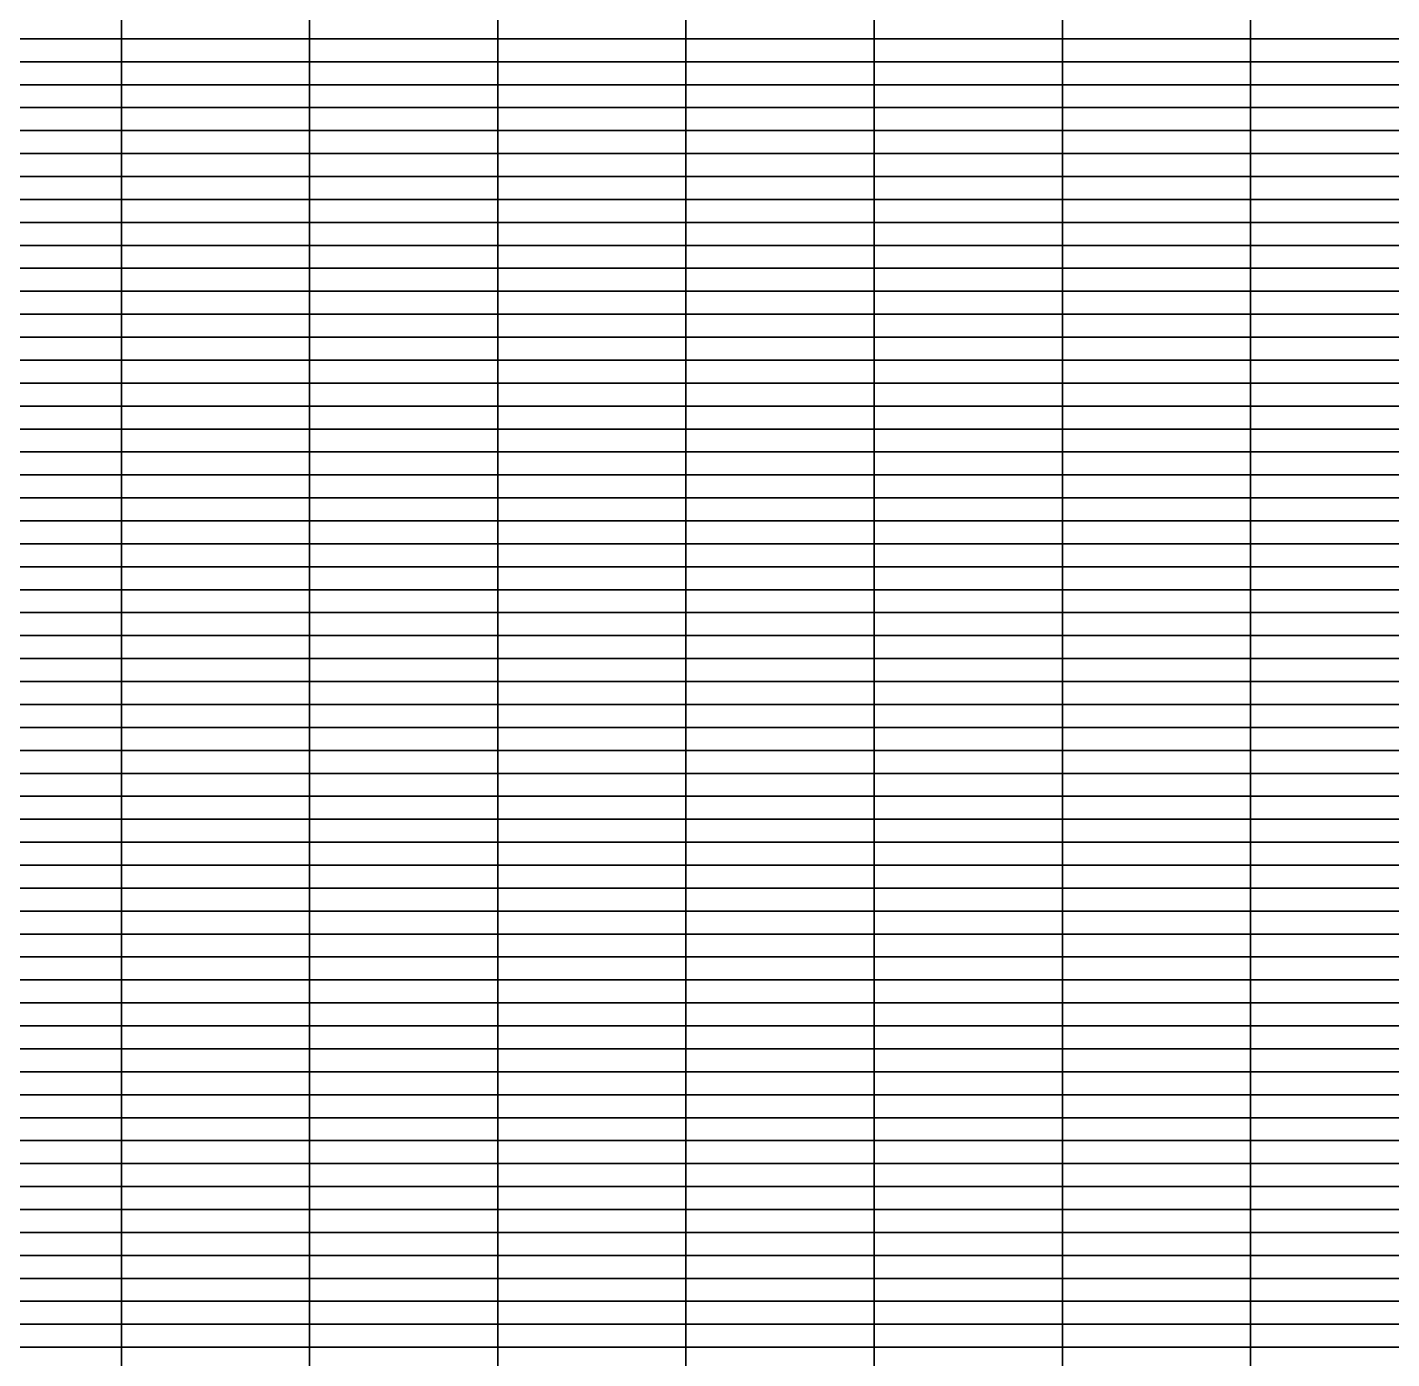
# Model space of a CAD drawing. Header units: metres. Extents: x 0 to 1189, y 5 to 4665.
# Drawn here: x 594.5 to 891.8, y 4082.5 to 4372.5 of the extents above; entities that cross this region are included whole.
import ezdxf

# ---------------------------------------------------------------- set-up
doc = ezdxf.new("R2010")
doc.units = ezdxf.units.M

msp = doc.modelspace()

# ---------------------------------------------------------------- linework, layer by layer
for points in [[(615, 4370, -297.15), (574, 4370, -729.32), (574, 4375, -135.85), (615, 4375, -3.81)], [(656, 4370, -85.19), (615, 4370, -297.15), (615, 4375, -3.81), (656, 4375, 82.47)], [(697, 4370, -2.15), (656, 4370, -85.19), (656, 4375, 82.47), (697, 4375, 102.6)], [(738, 4370, 35), (697, 4370, -2.15), (697, 4375, 102.6), (738, 4375, 125.07)], [(779, 4370, 123.1), (738, 4370, 35), (738, 4375, 125.07), (779, 4375, 148.84)], [(820, 4370, 141.8), (779, 4370, 123.1), (779, 4375, 148.84), (820, 4375, 171.55)], [(861, 4370, 155.15), (820, 4370, 141.8), (820, 4375, 171.55), (861, 4375, 178.22)], [(902, 4370, 165.11), (861, 4370, 155.15), (861, 4375, 178.22), (902, 4375, 181.36)], [(615, 4365, -575.96), (574, 4365, -913.46), (574, 4370, -729.32), (615, 4370, -297.15)], [(656, 4365, -247.9), (615, 4365, -575.96), (615, 4370, -297.15), (656, 4370, -85.19)], [(697, 4365, -156.33), (656, 4365, -247.9), (656, 4370, -85.19), (697, 4370, -2.15)], [(738, 4365, -32), (697, 4365, -156.33), (697, 4370, -2.15), (738, 4370, 35)], [(779, 4365, 79.86), (738, 4365, -32), (738, 4370, 35), (779, 4370, 123.1)], [(820, 4365, 125.36), (779, 4365, 79.86), (779, 4370, 123.1), (820, 4370, 141.8)], [(861, 4365, 122.05), (820, 4365, 125.36), (820, 4370, 141.8), (861, 4370, 155.15)], [(902, 4365, 148.87), (861, 4365, 122.05), (861, 4370, 155.15), (902, 4370, 165.11)], [(615, 4360, 113.78), (574, 4360, 133.22), (574, 4365, -913.46), (615, 4365, -575.96)], [(656, 4360, 104.18), (615, 4360, 113.78), (615, 4365, -575.96), (656, 4365, -247.9)], [(697, 4360, -91.06), (656, 4360, 104.18), (656, 4365, -247.9), (697, 4365, -156.33)], [(738, 4360, 131.05), (697, 4360, -91.06), (697, 4365, -156.33), (738, 4365, -32)], [(779, 4360, 153.11), (738, 4360, 131.05), (738, 4365, -32), (779, 4365, 79.86)], [(820, 4360, 177.39), (779, 4360, 153.11), (779, 4365, 79.86), (820, 4365, 125.36)], [(861, 4360, 179.62), (820, 4360, 177.39), (820, 4365, 125.36), (861, 4365, 122.05)], [(902, 4360, 181.61), (861, 4360, 179.62), (861, 4365, 122.05), (902, 4365, 148.87)], [(615, 4355, 125.35), (574, 4355, 144.88), (574, 4360, 133.22), (615, 4360, 113.78)], [(656, 4355, 122.59), (615, 4355, 125.35), (615, 4360, 113.78), (656, 4360, 104.18)], [(697, 4355, -3.66), (656, 4355, 122.59), (656, 4360, 104.18), (697, 4360, -91.06)], [(738, 4355, 117.92), (697, 4355, -3.66), (697, 4360, -91.06), (738, 4360, 131.05)], [(779, 4355, 142.95), (738, 4355, 117.92), (738, 4360, 131.05), (779, 4360, 153.11)], [(820, 4355, 178.26), (779, 4355, 142.95), (779, 4360, 153.11), (820, 4360, 177.39)], [(861, 4355, 183.01), (820, 4355, 178.26), (820, 4360, 177.39), (861, 4360, 179.62)], [(902, 4355, 182.24), (861, 4355, 183.01), (861, 4360, 179.62), (902, 4360, 181.61)], [(615, 4350, 127.81), (574, 4350, 120.7), (574, 4355, 144.88), (615, 4355, 125.35)], [(656, 4350, 114), (615, 4350, 127.81), (615, 4355, 125.35), (656, 4355, 122.59)], [(697, 4350, 120.76), (656, 4350, 114), (656, 4355, 122.59), (697, 4355, -3.66)], [(738, 4350, 101.2), (697, 4350, 120.76), (697, 4355, -3.66), (738, 4355, 117.92)], [(779, 4350, 129.1), (738, 4350, 101.2), (738, 4355, 117.92), (779, 4355, 142.95)], [(820, 4350, 176.17), (779, 4350, 129.1), (779, 4355, 142.95), (820, 4355, 178.26)], [(861, 4350, 182.73), (820, 4350, 176.17), (820, 4355, 178.26), (861, 4355, 183.01)], [(902, 4350, 183.45), (861, 4350, 182.73), (861, 4355, 183.01), (902, 4355, 182.24)], [(615, 4345, -18.91), (574, 4345, -148.32), (574, 4350, 120.7), (615, 4350, 127.81)], [(656, 4345, 31.43), (615, 4345, -18.91), (615, 4350, 127.81), (656, 4350, 114)], [(697, 4345, 92.65), (656, 4345, 31.43), (656, 4350, 114), (697, 4350, 120.76)], [(738, 4345, 96.14), (697, 4345, 92.65), (697, 4350, 120.76), (738, 4350, 101.2)], [(779, 4345, 129.06), (738, 4345, 96.14), (738, 4350, 101.2), (779, 4350, 129.1)], [(820, 4345, 119.26), (779, 4345, 129.06), (779, 4350, 129.1), (820, 4350, 176.17)], [(861, 4345, 113.46), (820, 4345, 119.26), (820, 4350, 176.17), (861, 4350, 182.73)], [(902, 4345, 142.66), (861, 4345, 113.46), (861, 4350, 182.73), (902, 4350, 183.45)], [(615, 4340, -489.53), (574, 4340, -903.63), (574, 4345, -148.32), (615, 4345, -18.91)], [(656, 4340, -206.23), (615, 4340, -489.53), (615, 4345, -18.91), (656, 4345, 31.43)], [(697, 4340, -64.75), (656, 4340, -206.23), (656, 4345, 31.43), (697, 4345, 92.65)], [(738, 4340, -14.9), (697, 4340, -64.75), (697, 4345, 92.65), (738, 4345, 96.14)], [(779, 4340, 75.49), (738, 4340, -14.9), (738, 4345, 96.14), (779, 4345, 129.06)], [(820, 4340, 135.07), (779, 4340, 75.49), (779, 4345, 129.06), (820, 4345, 119.26)], [(861, 4340, 128.41), (820, 4340, 135.07), (820, 4345, 119.26), (861, 4345, 113.46)], [(902, 4340, 135.11), (861, 4340, 128.41), (861, 4345, 113.46), (902, 4345, 142.66)], [(615, 4335, -176.35), (574, 4335, -212.35), (574, 4340, -903.63), (615, 4340, -489.53)], [(656, 4335, -257.86), (615, 4335, -176.35), (615, 4340, -489.53), (656, 4340, -206.23)], [(697, 4335, -135.67), (656, 4335, -257.86), (656, 4340, -206.23), (697, 4340, -64.75)], [(738, 4335, 53.2), (697, 4335, -135.67), (697, 4340, -64.75), (738, 4340, -14.9)], [(779, 4335, 136.73), (738, 4335, 53.2), (738, 4340, -14.9), (779, 4340, 75.49)], [(820, 4335, 167.74), (779, 4335, 136.73), (779, 4340, 75.49), (820, 4340, 135.07)], [(861, 4335, 174.38), (820, 4335, 167.74), (820, 4340, 135.07), (861, 4340, 128.41)], [(902, 4335, 179.28), (861, 4335, 174.38), (861, 4340, 128.41), (902, 4340, 135.11)], [(615, 4330, 75.05), (574, 4330, 135.73), (574, 4335, -212.35), (615, 4335, -176.35)], [(656, 4330, 49), (615, 4330, 75.05), (615, 4335, -176.35), (656, 4335, -257.86)], [(697, 4330, 94.6), (656, 4330, 49), (656, 4335, -257.86), (697, 4335, -135.67)], [(738, 4330, 80.2), (697, 4330, 94.6), (697, 4335, -135.67), (738, 4335, 53.2)], [(779, 4330, 141.79), (738, 4330, 80.2), (738, 4335, 53.2), (779, 4335, 136.73)], [(820, 4330, 168.09), (779, 4330, 141.79), (779, 4335, 136.73), (820, 4335, 167.74)], [(861, 4330, 168.54), (820, 4330, 168.09), (820, 4335, 167.74), (861, 4335, 174.38)], [(902, 4330, 177.36), (861, 4330, 168.54), (861, 4335, 174.38), (902, 4335, 179.28)], [(615, 4325, 105.61), (574, 4325, 94.02), (574, 4330, 135.73), (615, 4330, 75.05)], [(656, 4325, 116.51), (615, 4325, 105.61), (615, 4330, 75.05), (656, 4330, 49)], [(697, 4325, 127.1), (656, 4325, 116.51), (656, 4330, 49), (697, 4330, 94.6)], [(738, 4325, 77.08), (697, 4325, 127.1), (697, 4330, 94.6), (738, 4330, 80.2)], [(779, 4325, 157.27), (738, 4325, 77.08), (738, 4330, 80.2), (779, 4330, 141.79)], [(820, 4325, 166.42), (779, 4325, 157.27), (779, 4330, 141.79), (820, 4330, 168.09)], [(861, 4325, 171.58), (820, 4325, 166.42), (820, 4330, 168.09), (861, 4330, 168.54)], [(902, 4325, 176.33), (861, 4325, 171.58), (861, 4330, 168.54), (902, 4330, 177.36)], [(615, 4320, 29.01), (574, 4320, -144.93), (574, 4325, 94.02), (615, 4325, 105.61)], [(656, 4320, 38.15), (615, 4320, 29.01), (615, 4325, 105.61), (656, 4325, 116.51)], [(697, 4320, 17.99), (656, 4320, 38.15), (656, 4325, 116.51), (697, 4325, 127.1)], [(738, 4320, 84.38), (697, 4320, 17.99), (697, 4325, 127.1), (738, 4325, 77.08)], [(779, 4320, 144.8), (738, 4320, 84.38), (738, 4325, 77.08), (779, 4325, 157.27)], [(820, 4320, 166.66), (779, 4320, 144.8), (779, 4325, 157.27), (820, 4325, 166.42)], [(861, 4320, 166.92), (820, 4320, 166.66), (820, 4325, 166.42), (861, 4325, 171.58)], [(902, 4320, 177.08), (861, 4320, 166.92), (861, 4325, 171.58), (902, 4325, 176.33)], [(615, 4315, -133.08), (574, 4315, -505.93), (574, 4320, -144.93), (615, 4320, 29.01)], [(656, 4315, -53.75), (615, 4315, -133.08), (615, 4320, 29.01), (656, 4320, 38.15)], [(697, 4315, -38.33), (656, 4315, -53.75), (656, 4320, 38.15), (697, 4320, 17.99)], [(738, 4315, -75.81), (697, 4315, -38.33), (697, 4320, 17.99), (738, 4320, 84.38)], [(779, 4315, 50.98), (738, 4315, -75.81), (738, 4320, 84.38), (779, 4320, 144.8)], [(820, 4315, 160.14), (779, 4315, 50.98), (779, 4320, 144.8), (820, 4320, 166.66)], [(861, 4315, 159.33), (820, 4315, 160.14), (820, 4320, 166.66), (861, 4320, 166.92)], [(902, 4315, 170.61), (861, 4315, 159.33), (861, 4320, 166.92), (902, 4320, 177.08)], [(615, 4310, -445), (574, 4310, -818.88), (574, 4315, -505.93), (615, 4315, -133.08)], [(656, 4310, -322.99), (615, 4310, -445), (615, 4315, -133.08), (656, 4315, -53.75)], [(697, 4310, -101.67), (656, 4310, -322.99), (656, 4315, -53.75), (697, 4315, -38.33)], [(738, 4310, -172.91), (697, 4310, -101.67), (697, 4315, -38.33), (738, 4315, -75.81)], [(779, 4310, -16.69), (738, 4310, -172.91), (738, 4315, -75.81), (779, 4315, 50.98)], [(820, 4310, 132.09), (779, 4310, -16.69), (779, 4315, 50.98), (820, 4315, 160.14)], [(861, 4310, 124.49), (820, 4310, 132.09), (820, 4315, 160.14), (861, 4315, 159.33)], [(902, 4310, 149.73), (861, 4310, 124.49), (861, 4315, 159.33), (902, 4315, 170.61)], [(615, 4305, 101.63), (574, 4305, 103.48), (574, 4310, -818.88), (615, 4310, -445)], [(656, 4305, -35), (615, 4305, 101.63), (615, 4310, -445), (656, 4310, -322.99)], [(697, 4305, 114.29), (656, 4305, -35), (656, 4310, -322.99), (697, 4310, -101.67)], [(738, 4305, -33.93), (697, 4305, 114.29), (697, 4310, -101.67), (738, 4310, -172.91)], [(779, 4305, 60.26), (738, 4305, -33.93), (738, 4310, -172.91), (779, 4310, -16.69)], [(820, 4305, 154.03), (779, 4305, 60.26), (779, 4310, -16.69), (820, 4310, 132.09)], [(861, 4305, 171.45), (820, 4305, 154.03), (820, 4310, 132.09), (861, 4310, 124.49)], [(902, 4305, 177.55), (861, 4305, 171.45), (861, 4310, 124.49), (902, 4310, 149.73)], [(615, 4300, 115.99), (574, 4300, 124.7), (574, 4305, 103.48), (615, 4305, 101.63)], [(656, 4300, 62.23), (615, 4300, 115.99), (615, 4305, 101.63), (656, 4305, -35)], [(697, 4300, 79.65), (656, 4300, 62.23), (656, 4305, -35), (697, 4305, 114.29)], [(738, 4300, 15.69), (697, 4300, 79.65), (697, 4305, 114.29), (738, 4305, -33.93)], [(779, 4300, 107.82), (738, 4300, 15.69), (738, 4305, -33.93), (779, 4305, 60.26)], [(820, 4300, 167.46), (779, 4300, 107.82), (779, 4305, 60.26), (820, 4305, 154.03)], [(861, 4300, 175.06), (820, 4300, 167.46), (820, 4305, 154.03), (861, 4305, 171.45)], [(902, 4300, 180.05), (861, 4300, 175.06), (861, 4305, 171.45), (902, 4305, 177.55)], [(615, 4295, 80.44), (574, 4295, 52.64), (574, 4300, 124.7), (615, 4300, 115.99)], [(656, 4295, 104.45), (615, 4295, 80.44), (615, 4300, 115.99), (656, 4300, 62.23)], [(697, 4295, 122.9), (656, 4295, 104.45), (656, 4300, 62.23), (697, 4300, 79.65)], [(738, 4295, 151.31), (697, 4295, 122.9), (697, 4300, 79.65), (738, 4300, 15.69)], [(779, 4295, 165.46), (738, 4295, 151.31), (738, 4300, 15.69), (779, 4300, 107.82)], [(820, 4295, 172.66), (779, 4295, 165.46), (779, 4300, 107.82), (820, 4300, 167.46)], [(861, 4295, 176.89), (820, 4295, 172.66), (820, 4300, 167.46), (861, 4300, 175.06)], [(902, 4295, 180.4), (861, 4295, 176.89), (861, 4300, 175.06), (902, 4300, 180.05)], [(615, 4290, 94.62), (574, 4290, 119.43), (574, 4295, 52.64), (615, 4295, 80.44)], [(656, 4290, 97.66), (615, 4290, 94.62), (615, 4295, 80.44), (656, 4295, 104.45)], [(697, 4290, 102.59), (656, 4290, 97.66), (656, 4295, 104.45), (697, 4295, 122.9)], [(738, 4290, 137.35), (697, 4290, 102.59), (697, 4295, 122.9), (738, 4295, 151.31)], [(779, 4290, 167.15), (738, 4290, 137.35), (738, 4295, 151.31), (779, 4295, 165.46)], [(820, 4290, 166.15), (779, 4290, 167.15), (779, 4295, 165.46), (820, 4295, 172.66)], [(861, 4290, 174.53), (820, 4290, 166.15), (820, 4295, 172.66), (861, 4295, 176.89)], [(902, 4290, 181.59), (861, 4290, 174.53), (861, 4295, 176.89), (902, 4295, 180.4)], [(615, 4285, -569.05), (574, 4285, -1037.73), (574, 4290, 119.43), (615, 4290, 94.62)], [(656, 4285, -285.13), (615, 4285, -569.05), (615, 4290, 94.62), (656, 4290, 97.66)], [(697, 4285, -74.44), (656, 4285, -285.13), (656, 4290, 97.66), (697, 4290, 102.59)], [(738, 4285, -28.62), (697, 4285, -74.44), (697, 4290, 102.59), (738, 4290, 137.35)], [(779, 4285, 71.11), (738, 4285, -28.62), (738, 4290, 137.35), (779, 4290, 167.15)], [(820, 4285, 115.65), (779, 4285, 71.11), (779, 4290, 167.15), (820, 4290, 166.15)], [(861, 4285, 111.62), (820, 4285, 115.65), (820, 4290, 166.15), (861, 4290, 174.53)], [(902, 4285, 128.11), (861, 4285, 111.62), (861, 4290, 174.53), (902, 4290, 181.59)], [(615, 4280, -200.48), (574, 4280, -101.42), (574, 4285, -1037.73), (615, 4285, -569.05)], [(656, 4280, -275.61), (615, 4280, -200.48), (615, 4285, -569.05), (656, 4285, -285.13)], [(697, 4280, -130.41), (656, 4280, -275.61), (656, 4285, -285.13), (697, 4285, -74.44)], [(738, 4280, 44.08), (697, 4280, -130.41), (697, 4285, -74.44), (738, 4285, -28.62)], [(779, 4280, 117.68), (738, 4280, 44.08), (738, 4285, -28.62), (779, 4285, 71.11)], [(820, 4280, 151.43), (779, 4280, 117.68), (779, 4285, 71.11), (820, 4285, 115.65)], [(861, 4280, 168.91), (820, 4280, 151.43), (820, 4285, 115.65), (861, 4285, 111.62)], [(902, 4280, 176.95), (861, 4280, 168.91), (861, 4285, 111.62), (902, 4285, 128.11)], [(615, 4275, -160.55), (574, 4275, -98.34), (574, 4280, -101.42), (615, 4280, -200.48)], [(656, 4275, -233.03), (615, 4275, -160.55), (615, 4280, -200.48), (656, 4280, -275.61)], [(697, 4275, 34.6), (656, 4275, -233.03), (656, 4280, -275.61), (697, 4280, -130.41)], [(738, 4275, 61.36), (697, 4275, 34.6), (697, 4280, -130.41), (738, 4280, 44.08)], [(779, 4275, 127.68), (738, 4275, 61.36), (738, 4280, 44.08), (779, 4280, 117.68)], [(820, 4275, 145.12), (779, 4275, 127.68), (779, 4280, 117.68), (820, 4280, 151.43)], [(861, 4275, 164.74), (820, 4275, 145.12), (820, 4280, 151.43), (861, 4280, 168.91)], [(902, 4275, 173.53), (861, 4275, 164.74), (861, 4280, 168.91), (902, 4280, 176.95)], [(615, 4270, -85.68), (574, 4270, -242.31), (574, 4275, -98.34), (615, 4275, -160.55)], [(656, 4270, 53.66), (615, 4270, -85.68), (615, 4275, -160.55), (656, 4275, -233.03)], [(697, 4270, 82.45), (656, 4270, 53.66), (656, 4275, -233.03), (697, 4275, 34.6)], [(738, 4270, 107.47), (697, 4270, 82.45), (697, 4275, 34.6), (738, 4275, 61.36)], [(779, 4270, 174.7), (738, 4270, 107.47), (738, 4275, 61.36), (779, 4275, 127.68)], [(820, 4270, 171.24), (779, 4270, 174.7), (779, 4275, 127.68), (820, 4275, 145.12)], [(861, 4270, 169.59), (820, 4270, 171.24), (820, 4275, 145.12), (861, 4275, 164.74)], [(902, 4270, 180.75), (861, 4270, 169.59), (861, 4275, 164.74), (902, 4275, 173.53)], [(615, 4265, -146.19), (574, 4265, -195.78), (574, 4270, -242.31), (615, 4270, -85.68)], [(656, 4265, 20.4), (615, 4265, -146.19), (615, 4270, -85.68), (656, 4270, 53.66)], [(697, 4265, 19.65), (656, 4265, 20.4), (656, 4270, 53.66), (697, 4270, 82.45)], [(738, 4265, 72.65), (697, 4265, 19.65), (697, 4270, 82.45), (738, 4270, 107.47)], [(779, 4265, 139.08), (738, 4265, 72.65), (738, 4270, 107.47), (779, 4270, 174.7)], [(820, 4265, 163.54), (779, 4265, 139.08), (779, 4270, 174.7), (820, 4270, 171.24)], [(861, 4265, 168.04), (820, 4265, 163.54), (820, 4270, 171.24), (861, 4270, 169.59)], [(902, 4265, 179.04), (861, 4265, 168.04), (861, 4270, 169.59), (902, 4270, 180.75)], [(615, 4260, 9.85), (574, 4260, -312.69), (574, 4265, -195.78), (615, 4265, -146.19)], [(656, 4260, 15.6), (615, 4260, 9.85), (615, 4265, -146.19), (656, 4265, 20.4)], [(697, 4260, 16.11), (656, 4260, 15.6), (656, 4265, 20.4), (697, 4265, 19.65)], [(738, 4260, 50.51), (697, 4260, 16.11), (697, 4265, 19.65), (738, 4265, 72.65)], [(779, 4260, 158.86), (738, 4260, 50.51), (738, 4265, 72.65), (779, 4265, 139.08)], [(820, 4260, 156.94), (779, 4260, 158.86), (779, 4265, 139.08), (820, 4265, 163.54)], [(861, 4260, 162.51), (820, 4260, 156.94), (820, 4265, 163.54), (861, 4265, 168.04)], [(902, 4260, 177.06), (861, 4260, 162.51), (861, 4265, 168.04), (902, 4265, 179.04)], [(615, 4255, -517.95), (574, 4255, -781.14), (574, 4260, -312.69), (615, 4260, 9.85)], [(656, 4255, -268.68), (615, 4255, -517.95), (615, 4260, 9.85), (656, 4260, 15.6)], [(697, 4255, -130.38), (656, 4255, -268.68), (656, 4260, 15.6), (697, 4260, 16.11)], [(738, 4255, -21.43), (697, 4255, -130.38), (697, 4260, 16.11), (738, 4260, 50.51)], [(779, 4255, 79.32), (738, 4255, -21.43), (738, 4260, 50.51), (779, 4260, 158.86)], [(820, 4255, 130), (779, 4255, 79.32), (779, 4260, 158.86), (820, 4260, 156.94)], [(861, 4255, 120.4), (820, 4255, 130), (820, 4260, 156.94), (861, 4260, 162.51)], [(902, 4255, 150.88), (861, 4255, 120.4), (861, 4260, 162.51), (902, 4260, 177.06)], [(615, 4250, 173.16), (574, 4250, 164.57), (574, 4255, -781.14), (615, 4255, -517.95)], [(656, 4250, 135.26), (615, 4250, 173.16), (615, 4255, -517.95), (656, 4255, -268.68)], [(697, 4250, 121.19), (656, 4250, 135.26), (656, 4255, -268.68), (697, 4255, -130.38)], [(738, 4250, 165.6), (697, 4250, 121.19), (697, 4255, -130.38), (738, 4255, -21.43)], [(779, 4250, 172.03), (738, 4250, 165.6), (738, 4255, -21.43), (779, 4255, 79.32)], [(820, 4250, 156.77), (779, 4250, 172.03), (779, 4255, 79.32), (820, 4255, 130)], [(861, 4250, 174.28), (820, 4250, 156.77), (820, 4255, 130), (861, 4255, 120.4)], [(902, 4250, 183.6), (861, 4250, 174.28), (861, 4255, 120.4), (902, 4255, 150.88)], [(615, 4245, 163.99), (574, 4245, 167.73), (574, 4250, 164.57), (615, 4250, 173.16)], [(656, 4245, 146.43), (615, 4245, 163.99), (615, 4250, 173.16), (656, 4250, 135.26)], [(697, 4245, 76.29), (656, 4245, 146.43), (656, 4250, 135.26), (697, 4250, 121.19)], [(738, 4245, 117), (697, 4245, 76.29), (697, 4250, 121.19), (738, 4250, 165.6)], [(779, 4245, 166.45), (738, 4245, 117), (738, 4250, 165.6), (779, 4250, 172.03)], [(820, 4245, 157.76), (779, 4245, 166.45), (779, 4250, 172.03), (820, 4250, 156.77)], [(861, 4245, 178.06), (820, 4245, 157.76), (820, 4250, 156.77), (861, 4250, 174.28)], [(902, 4245, 179.91), (861, 4245, 178.06), (861, 4250, 174.28), (902, 4250, 183.6)], [(615, 4240, 157.79), (574, 4240, 109.85), (574, 4245, 167.73), (615, 4245, 163.99)], [(656, 4240, 129.39), (615, 4240, 157.79), (615, 4245, 163.99), (656, 4245, 146.43)], [(697, 4240, 134.32), (656, 4240, 129.39), (656, 4245, 146.43), (697, 4245, 76.29)], [(738, 4240, 146.7), (697, 4240, 134.32), (697, 4245, 76.29), (738, 4245, 117)], [(779, 4240, 146.47), (738, 4240, 146.7), (738, 4245, 117), (779, 4245, 166.45)], [(820, 4240, 159.71), (779, 4240, 146.47), (779, 4245, 166.45), (820, 4245, 157.76)], [(861, 4240, 180.73), (820, 4240, 159.71), (820, 4245, 157.76), (861, 4245, 178.06)], [(902, 4240, 183.62), (861, 4240, 180.73), (861, 4245, 178.06), (902, 4245, 179.91)], [(615, 4235, 129.52), (574, 4235, 106.54), (574, 4240, 109.85), (615, 4240, 157.79)], [(656, 4235, 122.22), (615, 4235, 129.52), (615, 4240, 157.79), (656, 4240, 129.39)], [(697, 4235, 144.52), (656, 4235, 122.22), (656, 4240, 129.39), (697, 4240, 134.32)], [(738, 4235, 155.67), (697, 4235, 144.52), (697, 4240, 134.32), (738, 4240, 146.7)], [(779, 4235, 156.92), (738, 4235, 155.67), (738, 4240, 146.7), (779, 4240, 146.47)], [(820, 4235, 168.73), (779, 4235, 156.92), (779, 4240, 146.47), (820, 4240, 159.71)], [(861, 4235, 181.14), (820, 4235, 168.73), (820, 4240, 159.71), (861, 4240, 180.73)], [(902, 4235, 183.29), (861, 4235, 181.14), (861, 4240, 180.73), (902, 4240, 183.62)], [(615, 4230, -180.72), (574, 4230, -183.45), (574, 4235, 106.54), (615, 4235, 129.52)], [(656, 4230, 54.36), (615, 4230, -180.72), (615, 4235, 129.52), (656, 4235, 122.22)], [(697, 4230, 110.75), (656, 4230, 54.36), (656, 4235, 122.22), (697, 4235, 144.52)], [(738, 4230, 142.68), (697, 4230, 110.75), (697, 4235, 144.52), (738, 4235, 155.67)], [(779, 4230, 142.97), (738, 4230, 142.68), (738, 4235, 155.67), (779, 4235, 156.92)], [(820, 4230, 149.51), (779, 4230, 142.97), (779, 4235, 156.92), (820, 4235, 168.73)], [(861, 4230, 125.74), (820, 4230, 149.51), (820, 4235, 168.73), (861, 4235, 181.14)], [(902, 4230, 145.13), (861, 4230, 125.74), (861, 4235, 181.14), (902, 4235, 183.29)], [(615, 4225, -273.72), (574, 4225, -220.47), (574, 4230, -183.45), (615, 4230, -180.72)], [(656, 4225, -123.32), (615, 4225, -273.72), (615, 4230, -180.72), (656, 4230, 54.36)], [(697, 4225, -0.98), (656, 4225, -123.32), (656, 4230, 54.36), (697, 4230, 110.75)], [(738, 4225, 133.15), (697, 4225, -0.98), (697, 4230, 110.75), (738, 4230, 142.68)], [(779, 4225, 173.09), (738, 4225, 133.15), (738, 4230, 142.68), (779, 4230, 142.97)], [(820, 4225, 170.74), (779, 4225, 173.09), (779, 4230, 142.97), (820, 4230, 149.51)], [(861, 4225, 171.75), (820, 4225, 170.74), (820, 4230, 149.51), (861, 4230, 125.74)], [(902, 4225, 181.02), (861, 4225, 171.75), (861, 4230, 125.74), (902, 4230, 145.13)], [(615, 4220, -231.88), (574, 4220, -56.15), (574, 4225, -220.47), (615, 4225, -273.72)], [(656, 4220, -288.44), (615, 4220, -231.88), (615, 4225, -273.72), (656, 4225, -123.32)], [(697, 4220, 33.72), (656, 4220, -288.44), (656, 4225, -123.32), (697, 4225, -0.98)], [(738, 4220, 113.99), (697, 4220, 33.72), (697, 4225, -0.98), (738, 4225, 133.15)], [(779, 4220, 156.3), (738, 4220, 113.99), (738, 4225, 133.15), (779, 4225, 173.09)], [(820, 4220, 164.93), (779, 4220, 156.3), (779, 4225, 173.09), (820, 4225, 170.74)], [(861, 4220, 173.65), (820, 4220, 164.93), (820, 4225, 170.74), (861, 4225, 171.75)], [(902, 4220, 177.88), (861, 4220, 173.65), (861, 4225, 171.75), (902, 4225, 181.02)], [(615, 4215, 134.31), (574, 4215, 89.48), (574, 4220, -56.15), (615, 4220, -231.88)], [(656, 4215, 123.98), (615, 4215, 134.31), (615, 4220, -231.88), (656, 4220, -288.44)], [(697, 4215, 138.94), (656, 4215, 123.98), (656, 4220, -288.44), (697, 4220, 33.72)], [(738, 4215, 151.24), (697, 4215, 138.94), (697, 4220, 33.72), (738, 4220, 113.99)], [(779, 4215, 171.2), (738, 4215, 151.24), (738, 4220, 113.99), (779, 4220, 156.3)], [(820, 4215, 168.67), (779, 4215, 171.2), (779, 4220, 156.3), (820, 4220, 164.93)], [(861, 4215, 173.37), (820, 4215, 168.67), (820, 4220, 164.93), (861, 4220, 173.65)], [(902, 4215, 180.52), (861, 4215, 173.37), (861, 4220, 173.65), (902, 4220, 177.88)], [(615, 4210, -26.75), (574, 4210, -119.99), (574, 4215, 89.48), (615, 4215, 134.31)], [(656, 4210, 95.27), (615, 4210, -26.75), (615, 4215, 134.31), (656, 4215, 123.98)], [(697, 4210, 111.38), (656, 4210, 95.27), (656, 4215, 123.98), (697, 4215, 138.94)], [(738, 4210, 157.21), (697, 4210, 111.38), (697, 4215, 138.94), (738, 4215, 151.24)], [(779, 4210, 166.84), (738, 4210, 157.21), (738, 4215, 151.24), (779, 4215, 171.2)], [(820, 4210, 169.02), (779, 4210, 166.84), (779, 4215, 171.2), (820, 4215, 168.67)], [(861, 4210, 178.73), (820, 4210, 169.02), (820, 4215, 168.67), (861, 4215, 173.37)], [(902, 4210, 180.98), (861, 4210, 178.73), (861, 4215, 173.37), (902, 4215, 180.52)], [(615, 4205, -135.81), (574, 4205, -180.72), (574, 4210, -119.99), (615, 4210, -26.75)], [(656, 4205, 44.58), (615, 4205, -135.81), (615, 4210, -26.75), (656, 4210, 95.27)], [(697, 4205, -34.69), (656, 4205, 44.58), (656, 4210, 95.27), (697, 4210, 111.38)], [(738, 4205, 129.43), (697, 4205, -34.69), (697, 4210, 111.38), (738, 4210, 157.21)], [(779, 4205, 160.67), (738, 4205, 129.43), (738, 4210, 157.21), (779, 4210, 166.84)], [(820, 4205, 172.28), (779, 4205, 160.67), (779, 4210, 166.84), (820, 4210, 169.02)], [(861, 4205, 178.77), (820, 4205, 172.28), (820, 4210, 169.02), (861, 4210, 178.73)], [(902, 4205, 183.06), (861, 4205, 178.77), (861, 4210, 178.73), (902, 4210, 180.98)], [(615, 4200, 23.79), (574, 4200, -339.43), (574, 4205, -180.72), (615, 4205, -135.81)], [(656, 4200, 57.28), (615, 4200, 23.79), (615, 4205, -135.81), (656, 4205, 44.58)], [(697, 4200, -54.7), (656, 4200, 57.28), (656, 4205, 44.58), (697, 4205, -34.69)], [(738, 4200, 67.21), (697, 4200, -54.7), (697, 4205, -34.69), (738, 4205, 129.43)], [(779, 4200, 128.05), (738, 4200, 67.21), (738, 4205, 129.43), (779, 4205, 160.67)], [(820, 4200, 147.83), (779, 4200, 128.05), (779, 4205, 160.67), (820, 4205, 172.28)], [(861, 4200, 158.39), (820, 4200, 147.83), (820, 4205, 172.28), (861, 4205, 178.77)], [(902, 4200, 170.1), (861, 4200, 158.39), (861, 4205, 178.77), (902, 4205, 183.06)], [(615, 4195, -494.91), (574, 4195, -769.48), (574, 4200, -339.43), (615, 4200, 23.79)], [(656, 4195, -352.87), (615, 4195, -494.91), (615, 4200, 23.79), (656, 4200, 57.28)], [(697, 4195, -241.12), (656, 4195, -352.87), (656, 4200, 57.28), (697, 4200, -54.7)], [(738, 4195, -76.4), (697, 4195, -241.12), (697, 4200, -54.7), (738, 4200, 67.21)], [(779, 4195, 7.94), (738, 4195, -76.4), (738, 4200, 67.21), (779, 4200, 128.05)], [(820, 4195, 85.47), (779, 4195, 7.94), (779, 4200, 128.05), (820, 4200, 147.83)], [(861, 4195, 123.03), (820, 4195, 85.47), (820, 4200, 147.83), (861, 4200, 158.39)], [(902, 4195, 149.19), (861, 4195, 123.03), (861, 4200, 158.39), (902, 4200, 170.1)], [(615, 4190, 144.25), (574, 4190, 127.25), (574, 4195, -769.48), (615, 4195, -494.91)], [(656, 4190, 82.02), (615, 4190, 144.25), (615, 4195, -494.91), (656, 4195, -352.87)], [(697, 4190, 71.52), (656, 4190, 82.02), (656, 4195, -352.87), (697, 4195, -241.12)], [(738, 4190, 109.94), (697, 4190, 71.52), (697, 4195, -241.12), (738, 4195, -76.4)], [(779, 4190, 123.84), (738, 4190, 109.94), (738, 4195, -76.4), (779, 4195, 7.94)], [(820, 4190, 141.08), (779, 4190, 123.84), (779, 4195, 7.94), (820, 4195, 85.47)], [(861, 4190, 168.3), (820, 4190, 141.08), (820, 4195, 85.47), (861, 4195, 123.03)], [(902, 4190, 172.45), (861, 4190, 168.3), (861, 4195, 123.03), (902, 4195, 149.19)], [(615, 4185, 90.68), (574, 4185, 91.87), (574, 4190, 127.25), (615, 4190, 144.25)], [(656, 4185, 75.55), (615, 4185, 90.68), (615, 4190, 144.25), (656, 4190, 82.02)], [(697, 4185, 55.53), (656, 4185, 75.55), (656, 4190, 82.02), (697, 4190, 71.52)], [(738, 4185, 124.05), (697, 4185, 55.53), (697, 4190, 71.52), (738, 4190, 109.94)], [(779, 4185, 166.94), (738, 4185, 124.05), (738, 4190, 109.94), (779, 4190, 123.84)], [(820, 4185, 160.86), (779, 4185, 166.94), (779, 4190, 123.84), (820, 4190, 141.08)], [(861, 4185, 160.48), (820, 4185, 160.86), (820, 4190, 141.08), (861, 4190, 168.3)], [(902, 4185, 172.78), (861, 4185, 160.48), (861, 4190, 168.3), (902, 4190, 172.45)], [(615, 4180, 102.05), (574, 4180, 49.51), (574, 4185, 91.87), (615, 4185, 90.68)], [(656, 4180, 133.27), (615, 4180, 102.05), (615, 4185, 90.68), (656, 4185, 75.55)], [(697, 4180, 144.95), (656, 4180, 133.27), (656, 4185, 75.55), (697, 4185, 55.53)], [(738, 4180, 152.5), (697, 4180, 144.95), (697, 4185, 55.53), (738, 4185, 124.05)], [(779, 4180, 167.4), (738, 4180, 152.5), (738, 4185, 124.05), (779, 4185, 166.94)], [(820, 4180, 155.7), (779, 4180, 167.4), (779, 4185, 166.94), (820, 4185, 160.86)], [(861, 4180, 159.79), (820, 4180, 155.7), (820, 4185, 160.86), (861, 4185, 160.48)], [(902, 4180, 175.12), (861, 4180, 159.79), (861, 4185, 160.48), (902, 4185, 172.78)], [(615, 4175, 147.45), (574, 4175, 127.35), (574, 4180, 49.51), (615, 4180, 102.05)], [(656, 4175, 139.11), (615, 4175, 147.45), (615, 4180, 102.05), (656, 4180, 133.27)], [(697, 4175, 135.75), (656, 4175, 139.11), (656, 4180, 133.27), (697, 4180, 144.95)], [(738, 4175, 161.65), (697, 4175, 135.75), (697, 4180, 144.95), (738, 4180, 152.5)], [(779, 4175, 168.34), (738, 4175, 161.65), (738, 4180, 152.5), (779, 4180, 167.4)], [(820, 4175, 179.12), (779, 4175, 168.34), (779, 4180, 167.4), (820, 4180, 155.7)], [(861, 4175, 180.69), (820, 4175, 179.12), (820, 4180, 155.7), (861, 4180, 159.79)], [(902, 4175, 183.29), (861, 4175, 180.69), (861, 4180, 159.79), (902, 4180, 175.12)], [(615, 4170, -61.04), (574, 4170, -121.57), (574, 4175, 127.35), (615, 4175, 147.45)], [(656, 4170, -12.87), (615, 4170, -61.04), (615, 4175, 147.45), (656, 4175, 139.11)], [(697, 4170, 88.9), (656, 4170, -12.87), (656, 4175, 139.11), (697, 4175, 135.75)], [(738, 4170, 113.4), (697, 4170, 88.9), (697, 4175, 135.75), (738, 4175, 161.65)], [(779, 4170, 142.14), (738, 4170, 113.4), (738, 4175, 161.65), (779, 4175, 168.34)], [(820, 4170, 148.23), (779, 4170, 142.14), (779, 4175, 168.34), (820, 4175, 179.12)], [(861, 4170, 142.64), (820, 4170, 148.23), (820, 4175, 179.12), (861, 4175, 180.69)], [(902, 4170, 143.62), (861, 4170, 142.64), (861, 4175, 180.69), (902, 4175, 183.29)], [(615, 4165, -543.67), (574, 4165, -992.1), (574, 4170, -121.57), (615, 4170, -61.04)], [(656, 4165, -284.25), (615, 4165, -543.67), (615, 4170, -61.04), (656, 4170, -12.87)], [(697, 4165, -43.04), (656, 4165, -284.25), (656, 4170, -12.87), (697, 4170, 88.9)], [(738, 4165, -18.48), (697, 4165, -43.04), (697, 4170, 88.9), (738, 4170, 113.4)], [(779, 4165, 60.11), (738, 4165, -18.48), (738, 4170, 113.4), (779, 4170, 142.14)], [(820, 4165, 108.82), (779, 4165, 60.11), (779, 4170, 142.14), (820, 4170, 148.23)], [(861, 4165, 98.98), (820, 4165, 108.82), (820, 4170, 148.23), (861, 4170, 142.64)], [(902, 4165, 127.03), (861, 4165, 98.98), (861, 4170, 142.64), (902, 4170, 143.62)], [(615, 4160, -228.06), (574, 4160, -123.54), (574, 4165, -992.1), (615, 4165, -543.67)], [(656, 4160, -237.16), (615, 4160, -228.06), (615, 4165, -543.67), (656, 4165, -284.25)], [(697, 4160, -47.09), (656, 4160, -237.16), (656, 4165, -284.25), (697, 4165, -43.04)], [(738, 4160, 99.63), (697, 4160, -47.09), (697, 4165, -43.04), (738, 4165, -18.48)], [(779, 4160, 161.49), (738, 4160, 99.63), (738, 4165, -18.48), (779, 4165, 60.11)], [(820, 4160, 173.9), (779, 4160, 161.49), (779, 4165, 60.11), (820, 4165, 108.82)], [(861, 4160, 177.2), (820, 4160, 173.9), (820, 4165, 108.82), (861, 4165, 98.98)], [(902, 4160, 180.93), (861, 4160, 177.2), (861, 4165, 98.98), (902, 4165, 127.03)], [(615, 4155, -109.06), (574, 4155, -146.73), (574, 4160, -123.54), (615, 4160, -228.06)], [(656, 4155, -329.2), (615, 4155, -109.06), (615, 4160, -228.06), (656, 4160, -237.16)], [(697, 4155, -13.1), (656, 4155, -329.2), (656, 4160, -237.16), (697, 4160, -47.09)], [(738, 4155, 83.89), (697, 4155, -13.1), (697, 4160, -47.09), (738, 4160, 99.63)], [(779, 4155, 124.17), (738, 4155, 83.89), (738, 4160, 99.63), (779, 4160, 161.49)], [(820, 4155, 162.29), (779, 4155, 124.17), (779, 4160, 161.49), (820, 4160, 173.9)], [(861, 4155, 172.74), (820, 4155, 162.29), (820, 4160, 173.9), (861, 4160, 177.2)], [(902, 4155, 176.53), (861, 4155, 172.74), (861, 4160, 177.2), (902, 4160, 180.93)], [(615, 4150, -104.91), (574, 4150, -222.87), (574, 4155, -146.73), (615, 4155, -109.06)], [(656, 4150, 23.52), (615, 4150, -104.91), (615, 4155, -109.06), (656, 4155, -329.2)], [(697, 4150, 91.24), (656, 4150, 23.52), (656, 4155, -329.2), (697, 4155, -13.1)], [(738, 4150, 131.57), (697, 4150, 91.24), (697, 4155, -13.1), (738, 4155, 83.89)], [(779, 4150, 153.28), (738, 4150, 131.57), (738, 4155, 83.89), (779, 4155, 124.17)], [(820, 4150, 164.67), (779, 4150, 153.28), (779, 4155, 124.17), (820, 4155, 162.29)], [(861, 4150, 170.23), (820, 4150, 164.67), (820, 4155, 162.29), (861, 4155, 172.74)], [(902, 4150, 175.62), (861, 4150, 170.23), (861, 4155, 172.74), (902, 4155, 176.53)], [(615, 4145, -187.27), (574, 4145, -117.03), (574, 4150, -222.87), (615, 4150, -104.91)], [(656, 4145, -38), (615, 4145, -187.27), (615, 4150, -104.91), (656, 4150, 23.52)], [(697, 4145, 5.77), (656, 4145, -38), (656, 4150, 23.52), (697, 4150, 91.24)], [(738, 4145, 96.38), (697, 4145, 5.77), (697, 4150, 91.24), (738, 4150, 131.57)], [(779, 4145, 139.25), (738, 4145, 96.38), (738, 4150, 131.57), (779, 4150, 153.28)], [(820, 4145, 163.34), (779, 4145, 139.25), (779, 4150, 153.28), (820, 4150, 164.67)], [(861, 4145, 173), (820, 4145, 163.34), (820, 4150, 164.67), (861, 4150, 170.23)], [(902, 4145, 178.55), (861, 4145, 173), (861, 4150, 170.23), (902, 4150, 175.62)], [(615, 4140, -187.27), (574, 4140, -117.03), (574, 4145, -117.03), (615, 4145, -187.27)], [(656, 4140, -38), (615, 4140, -187.27), (615, 4145, -187.27), (656, 4145, -38)], [(697, 4140, 5.77), (656, 4140, -38), (656, 4145, -38), (697, 4145, 5.77)], [(738, 4140, 96.38), (697, 4140, 5.77), (697, 4145, 5.77), (738, 4145, 96.38)], [(779, 4140, 139.25), (738, 4140, 96.38), (738, 4145, 96.38), (779, 4145, 139.25)], [(820, 4140, 163.34), (779, 4140, 139.25), (779, 4145, 139.25), (820, 4145, 163.34)], [(861, 4140, 173), (820, 4140, 163.34), (820, 4145, 163.34), (861, 4145, 173)], [(902, 4140, 178.55), (861, 4140, 173), (861, 4145, 173), (902, 4145, 178.55)], [(615, 4135, 79.37), (574, 4135, -233.8), (574, 4140, -117.03), (615, 4140, -187.27)], [(656, 4135, 48.4), (615, 4135, 79.37), (615, 4140, -187.27), (656, 4140, -38)], [(697, 4135, 82.23), (656, 4135, 48.4), (656, 4140, -38), (697, 4140, 5.77)], [(738, 4135, 136.06), (697, 4135, 82.23), (697, 4140, 5.77), (738, 4140, 96.38)], [(779, 4135, 166.32), (738, 4135, 136.06), (738, 4140, 96.38), (779, 4140, 139.25)], [(820, 4135, 178.6), (779, 4135, 166.32), (779, 4140, 139.25), (820, 4140, 163.34)], [(861, 4135, 180.75), (820, 4135, 178.6), (820, 4140, 163.34), (861, 4140, 173)], [(902, 4135, 183.06), (861, 4135, 180.75), (861, 4140, 173), (902, 4140, 178.55)], [(615, 4130, -529.47), (574, 4130, -806.94), (574, 4135, -233.8), (615, 4135, 79.37)], [(656, 4130, -308.46), (615, 4130, -529.47), (615, 4135, 79.37), (656, 4135, 48.4)], [(697, 4130, -91.43), (656, 4130, -308.46), (656, 4135, 48.4), (697, 4135, 82.23)], [(738, 4130, -26.76), (697, 4130, -91.43), (697, 4135, 82.23), (738, 4135, 136.06)], [(779, 4130, 81.51), (738, 4130, -26.76), (738, 4135, 136.06), (779, 4135, 166.32)], [(820, 4130, 133.26), (779, 4130, 81.51), (779, 4135, 166.32), (820, 4135, 178.6)], [(861, 4130, 124.42), (820, 4130, 133.26), (820, 4135, 178.6), (861, 4135, 180.75)], [(902, 4130, 150.86), (861, 4130, 124.42), (861, 4135, 180.75), (902, 4135, 183.06)], [(615, 4125, 151.19), (574, 4125, 149.61), (574, 4130, -806.94), (615, 4130, -529.47)], [(656, 4125, 114.71), (615, 4125, 151.19), (615, 4130, -529.47), (656, 4130, -308.46)], [(697, 4125, 148.75), (656, 4125, 114.71), (656, 4130, -308.46), (697, 4130, -91.43)], [(738, 4125, 162.55), (697, 4125, 148.75), (697, 4130, -91.43), (738, 4130, -26.76)], [(779, 4125, 172.83), (738, 4125, 162.55), (738, 4130, -26.76), (779, 4130, 81.51)], [(820, 4125, 179.35), (779, 4125, 172.83), (779, 4130, 81.51), (820, 4130, 133.26)], [(861, 4125, 181.91), (820, 4125, 179.35), (820, 4130, 133.26), (861, 4130, 124.42)], [(902, 4125, 183.47), (861, 4125, 181.91), (861, 4130, 124.42), (902, 4130, 150.86)], [(615, 4120, 152.59), (574, 4120, 123.12), (574, 4125, 149.61), (615, 4125, 151.19)], [(656, 4120, 49.04), (615, 4120, 152.59), (615, 4125, 151.19), (656, 4125, 114.71)], [(697, 4120, 78.7), (656, 4120, 49.04), (656, 4125, 114.71), (697, 4125, 148.75)], [(738, 4120, 144.32), (697, 4120, 78.7), (697, 4125, 148.75), (738, 4125, 162.55)], [(779, 4120, 166.87), (738, 4120, 144.32), (738, 4125, 162.55), (779, 4125, 172.83)], [(820, 4120, 178.16), (779, 4120, 166.87), (779, 4125, 172.83), (820, 4125, 179.35)], [(861, 4120, 182.28), (820, 4120, 178.16), (820, 4125, 179.35), (861, 4125, 181.91)], [(902, 4120, 182.06), (861, 4120, 182.28), (861, 4125, 181.91), (902, 4125, 183.47)], [(615, 4115, 141.99), (574, 4115, 120.29), (574, 4120, 123.12), (615, 4120, 152.59)], [(656, 4115, 53.54), (615, 4115, 141.99), (615, 4120, 152.59), (656, 4120, 49.04)], [(697, 4115, 77.75), (656, 4115, 53.54), (656, 4120, 49.04), (697, 4120, 78.7)], [(738, 4115, 145.61), (697, 4115, 77.75), (697, 4120, 78.7), (738, 4120, 144.32)], [(779, 4115, 147.26), (738, 4115, 145.61), (738, 4120, 144.32), (779, 4120, 166.87)], [(820, 4115, 162.61), (779, 4115, 147.26), (779, 4120, 166.87), (820, 4120, 178.16)], [(861, 4115, 170.14), (820, 4115, 162.61), (820, 4120, 178.16), (861, 4120, 182.28)], [(902, 4115, 177.91), (861, 4115, 170.14), (861, 4120, 182.28), (902, 4120, 182.06)], [(615, 4110, 113.54), (574, 4110, 57.09), (574, 4115, 120.29), (615, 4115, 141.99)], [(656, 4110, 74.33), (615, 4110, 113.54), (615, 4115, 141.99), (656, 4115, 53.54)], [(697, 4110, 104.62), (656, 4110, 74.33), (656, 4115, 53.54), (697, 4115, 77.75)], [(738, 4110, 134.63), (697, 4110, 104.62), (697, 4115, 77.75), (738, 4115, 145.61)], [(779, 4110, 154.26), (738, 4110, 134.63), (738, 4115, 145.61), (779, 4115, 147.26)], [(820, 4110, 171.77), (779, 4110, 154.26), (779, 4115, 147.26), (820, 4115, 162.61)], [(861, 4110, 177.71), (820, 4110, 171.77), (820, 4115, 162.61), (861, 4115, 170.14)], [(902, 4110, 180.29), (861, 4110, 177.71), (861, 4115, 170.14), (902, 4115, 177.91)], [(615, 4105, -142.89), (574, 4105, -238.18), (574, 4110, 57.09), (615, 4110, 113.54)], [(656, 4105, 16.54), (615, 4105, -142.89), (615, 4110, 113.54), (656, 4110, 74.33)], [(697, 4105, 72.83), (656, 4105, 16.54), (656, 4110, 74.33), (697, 4110, 104.62)], [(738, 4105, 119.42), (697, 4105, 72.83), (697, 4110, 104.62), (738, 4110, 134.63)], [(779, 4105, 123.8), (738, 4105, 119.42), (738, 4110, 134.63), (779, 4110, 154.26)], [(820, 4105, 147.12), (779, 4105, 123.8), (779, 4110, 154.26), (820, 4110, 171.77)], [(861, 4105, 140.35), (820, 4105, 147.12), (820, 4110, 171.77), (861, 4110, 177.71)], [(902, 4105, 150.43), (861, 4105, 140.35), (861, 4110, 177.71), (902, 4110, 180.29)], [(615, 4100, -654.32), (574, 4100, -1068.54), (574, 4105, -238.18), (615, 4105, -142.89)], [(656, 4100, -243.78), (615, 4100, -654.32), (615, 4105, -142.89), (656, 4105, 16.54)], [(697, 4100, -61.72), (656, 4100, -243.78), (656, 4105, 16.54), (697, 4105, 72.83)], [(738, 4100, 6.72), (697, 4100, -61.72), (697, 4105, 72.83), (738, 4105, 119.42)], [(779, 4100, 49.67), (738, 4100, 6.72), (738, 4105, 119.42), (779, 4105, 123.8)], [(820, 4100, 105.4), (779, 4100, 49.67), (779, 4105, 123.8), (820, 4105, 147.12)], [(861, 4100, 101.1), (820, 4100, 105.4), (820, 4105, 147.12), (861, 4105, 140.35)], [(902, 4100, 125.58), (861, 4100, 101.1), (861, 4105, 140.35), (902, 4105, 150.43)], [(615, 4095, -210.37), (574, 4095, -233.69), (574, 4100, -1068.54), (615, 4100, -654.32)], [(656, 4095, -22.63), (615, 4095, -210.37), (615, 4100, -654.32), (656, 4100, -243.78)], [(697, 4095, -41.05), (656, 4095, -22.63), (656, 4100, -243.78), (697, 4100, -61.72)], [(738, 4095, 101.31), (697, 4095, -41.05), (697, 4100, -61.72), (738, 4100, 6.72)], [(779, 4095, 141.68), (738, 4095, 101.31), (738, 4100, 6.72), (779, 4100, 49.67)], [(820, 4095, 169.24), (779, 4095, 141.68), (779, 4100, 49.67), (820, 4100, 105.4)], [(861, 4095, 175.44), (820, 4095, 169.24), (820, 4100, 105.4), (861, 4100, 101.1)], [(902, 4095, 178.69), (861, 4095, 175.44), (861, 4100, 101.1), (902, 4100, 125.58)], [(615, 4090, -280.67), (574, 4090, -84.81), (574, 4095, -233.69), (615, 4095, -210.37)], [(656, 4090, -351.45), (615, 4090, -280.67), (615, 4095, -210.37), (656, 4095, -22.63)], [(697, 4090, 9.03), (656, 4090, -351.45), (656, 4095, -22.63), (697, 4095, -41.05)], [(738, 4090, 101.95), (697, 4090, 9.03), (697, 4095, -41.05), (738, 4095, 101.31)], [(779, 4090, 120.48), (738, 4090, 101.95), (738, 4095, 101.31), (779, 4095, 141.68)], [(820, 4090, 163.15), (779, 4090, 120.48), (779, 4095, 141.68), (820, 4095, 169.24)], [(861, 4090, 172.8), (820, 4090, 163.15), (820, 4095, 169.24), (861, 4095, 175.44)], [(902, 4090, 175.64), (861, 4090, 172.8), (861, 4095, 175.44), (902, 4095, 178.69)], [(615, 4085, -26.36), (574, 4085, -168.36), (574, 4090, -84.81), (615, 4090, -280.67)], [(656, 4085, 71.03), (615, 4085, -26.36), (615, 4090, -280.67), (656, 4090, -351.45)], [(697, 4085, 123.4), (656, 4085, 71.03), (656, 4090, -351.45), (697, 4090, 9.03)], [(738, 4085, 125.57), (697, 4085, 123.4), (697, 4090, 9.03), (738, 4090, 101.95)], [(779, 4085, 150.48), (738, 4085, 125.57), (738, 4090, 101.95), (779, 4090, 120.48)], [(820, 4085, 172.51), (779, 4085, 150.48), (779, 4090, 120.48), (820, 4090, 163.15)], [(861, 4085, 176.55), (820, 4085, 172.51), (820, 4090, 163.15), (861, 4090, 172.8)], [(902, 4085, 178.98), (861, 4085, 176.55), (861, 4090, 172.8), (902, 4090, 175.64)], [(615, 4080, 19.4), (574, 4080, -282.12), (574, 4085, -168.36), (615, 4085, -26.36)], [(656, 4080, 17.26), (615, 4080, 19.4), (615, 4085, -26.36), (656, 4085, 71.03)], [(697, 4080, 20.3), (656, 4080, 17.26), (656, 4085, 71.03), (697, 4085, 123.4)], [(738, 4080, 80.42), (697, 4080, 20.3), (697, 4085, 123.4), (738, 4085, 125.57)], [(779, 4080, 148.15), (738, 4080, 80.42), (738, 4085, 125.57), (779, 4085, 150.48)], [(820, 4080, 161.74), (779, 4080, 148.15), (779, 4085, 150.48), (820, 4085, 172.51)], [(861, 4080, 169.14), (820, 4080, 161.74), (820, 4085, 172.51), (861, 4085, 176.55)], [(902, 4080, 171.09), (861, 4080, 169.14), (861, 4085, 176.55), (902, 4085, 178.98)]]:
    msp.add_3dface(points)

doc.saveas('drawing.dxf')
